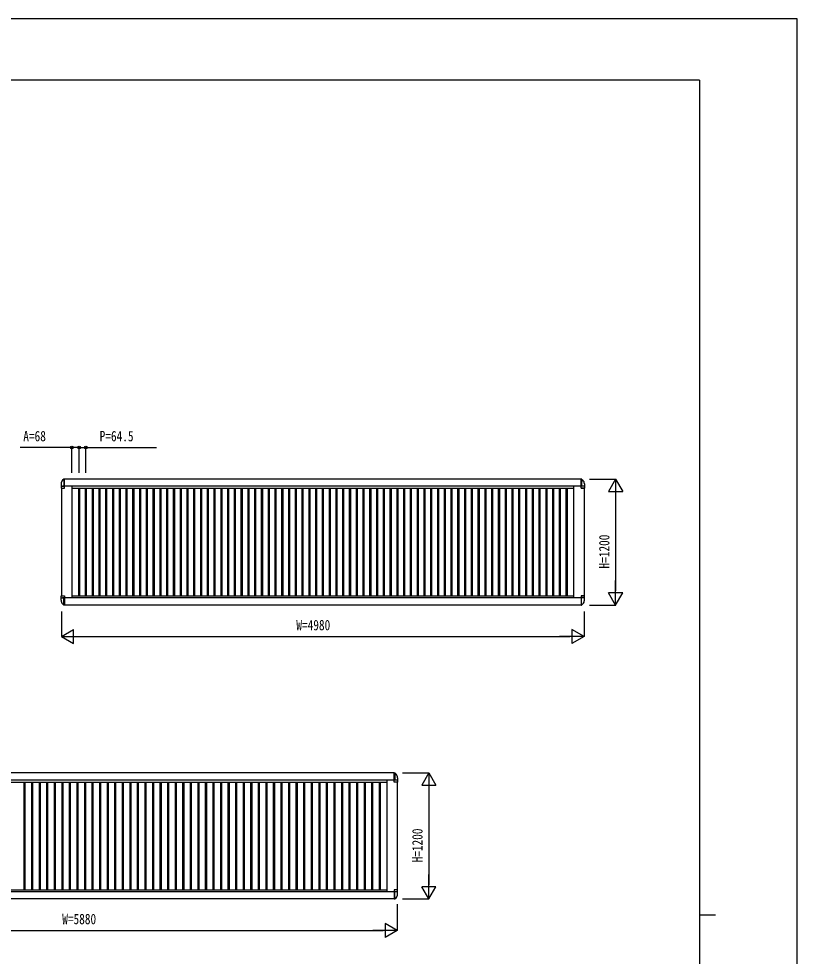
# Model space of a CAD drawing. Units: millimetres, scale not verified. Extents: x -12615 to 12615, y -8910 to 8910.
# Drawn here: x 5199 to 12615, y -21 to 8910 of the extents above; entities that cross this region are included whole.
import ezdxf
from ezdxf.enums import TextEntityAlignment as Align

# ---------------------------------------------------------------- set-up
doc = ezdxf.new("R2010")
doc.units = ezdxf.units.MM
doc.header["$LTSCALE"] = 30
for name, color, linetype in [('0-2_YKK_A1', 4, 'Continuous'), ('0-3_YKK_D', 6, 'Continuous'), ('0-4_YKK_ZWAK', 7, 'Continuous')]:
    doc.layers.add(name, color=color, linetype=linetype)
doc.styles.add('ＭＳ ゴシック', font='')
doc.styles.get('ＭＳ ゴシック').set_extended_font_data('MS Gothic')

msp = doc.modelspace()

# ---------------------------------------------------------------- linework, layer by layer
at = {"layer": '0-2_YKK_A1'}
for p, q in [((5602.56, 4478.09), (5602.56, 4438)), ((5629.06, 4525.3), (5617.2, 4513.44)), ((5634.06, 4525.3), (5629.06, 4525.3)), ((5629.06, 4525.3), (5629.06, 4457)), ((5634.06, 4437), (5634.06, 4525.3)), ((10561.36, 4525), (5634.06, 4525)), ((10556.06, 4525.3), (10561.06, 4525.3)), ((10556.06, 4437), (10556.06, 4525.3)), ((10561.06, 4525.3), (10561.06, 4457)), ((10561.06, 4525.3), (10572.91, 4513.44)), ((10587.56, 4478.09), (10587.56, 4438)), ((5603.56, 4437), (5634.06, 4437)), ((5604.56, 4457), (5634.06, 4457)), ((5605.06, 4437), (5605.06, 3413)), ((10587.56, 4457), (5615.06, 4457)), ((5705.06, 4457), (5705.06, 3393)), ((5705.06, 4437), (10485.06, 4437)), ((5768.06, 4437), (5768.06, 3413)), ((5778.06, 4437), (5778.06, 3413)), ((5832.56, 4437), (5832.56, 3413)), ((5842.56, 4437), (5842.56, 3413)), ((5897.06, 4437), (5897.06, 3413)), ((5907.06, 4437), (5907.06, 3413)), ((5961.56, 4437), (5961.56, 3413)), ((5971.56, 4437), (5971.56, 3413)), ((6026.06, 4437), (6026.06, 3413)), ((6036.06, 4437), (6036.06, 3413)), ((6090.56, 4437), (6090.56, 3413)), ((6100.56, 4437), (6100.56, 3413)), ((6155.06, 4437), (6155.06, 3413)), ((6165.06, 4437), (6165.06, 3413)), ((6219.56, 4437), (6219.56, 3413)), ((6229.56, 4437), (6229.56, 3413)), ((6284.06, 4437), (6284.06, 3413)), ((6294.06, 4437), (6294.06, 3413)), ((6348.56, 4437), (6348.56, 3413)), ((6358.56, 4437), (6358.56, 3413)), ((6413.06, 4437), (6413.06, 3413)), ((6423.06, 4437), (6423.06, 3413)), ((6477.56, 4437), (6477.56, 3413)), ((6487.56, 4437), (6487.56, 3413)), ((6542.06, 4437), (6542.06, 3413)), ((6552.06, 4437), (6552.06, 3413)), ((6606.56, 4437), (6606.56, 3413)), ((6616.56, 4437), (6616.56, 3413)), ((6671.06, 4437), (6671.06, 3413)), ((6681.06, 4437), (6681.06, 3413)), ((6735.56, 4437), (6735.56, 3413)), ((6745.56, 4437), (6745.56, 3413)), ((6800.06, 4437), (6800.06, 3413)), ((6810.06, 4437), (6810.06, 3413)), ((6864.56, 4437), (6864.56, 3413)), ((6874.56, 4437), (6874.56, 3413)), ((6929.06, 4437), (6929.06, 3413)), ((6939.06, 4437), (6939.06, 3413)), ((6993.56, 4437), (6993.56, 3413)), ((7003.56, 4437), (7003.56, 3413)), ((7058.06, 4437), (7058.06, 3413)), ((7068.06, 4437), (7068.06, 3413)), ((7122.56, 4437), (7122.56, 3413)), ((7132.56, 4437), (7132.56, 3413)), ((7187.06, 4437), (7187.06, 3413)), ((7197.06, 4437), (7197.06, 3413)), ((7251.56, 4437), (7251.56, 3413)), ((7261.56, 4437), (7261.56, 3413)), ((7316.06, 4437), (7316.06, 3413)), ((7326.06, 4437), (7326.06, 3413)), ((7380.56, 4437), (7380.56, 3413)), ((7390.56, 4437), (7390.56, 3413)), ((7445.06, 4437), (7445.06, 3413)), ((7455.06, 4437), (7455.06, 3413)), ((7509.56, 4437), (7509.56, 3413)), ((7519.56, 4437), (7519.56, 3413)), ((7574.06, 4437), (7574.06, 3413)), ((7584.06, 4437), (7584.06, 3413)), ((7638.56, 4437), (7638.56, 3413)), ((7648.56, 4437), (7648.56, 3413)), ((7703.06, 4437), (7703.06, 3413)), ((7713.06, 4437), (7713.06, 3413)), ((7767.56, 4437), (7767.56, 3413)), ((7777.56, 4437), (7777.56, 3413)), ((7832.06, 4437), (7832.06, 3413)), ((7842.06, 4437), (7842.06, 3413)), ((7896.56, 4437), (7896.56, 3413)), ((7906.56, 4437), (7906.56, 3413)), ((7961.06, 4437), (7961.06, 3413)), ((7971.06, 4437), (7971.06, 3413)), ((8025.56, 4437), (8025.56, 3413)), ((8035.56, 4437), (8035.56, 3413)), ((8090.06, 4437), (8090.06, 3413)), ((8100.06, 4437), (8100.06, 3413)), ((8154.56, 4437), (8154.56, 3413)), ((8164.56, 4437), (8164.56, 3413)), ((8219.06, 4437), (8219.06, 3413)), ((8229.06, 4437), (8229.06, 3413)), ((8283.56, 4437), (8283.56, 3413)), ((8293.56, 4437), (8293.56, 3413)), ((8348.06, 4437), (8348.06, 3413)), ((8358.06, 4437), (8358.06, 3413)), ((8412.56, 4437), (8412.56, 3413)), ((8422.56, 4437), (8422.56, 3413)), ((8477.06, 4437), (8477.06, 3413)), ((8487.06, 4437), (8487.06, 3413)), ((8541.56, 4437), (8541.56, 3413)), ((8551.56, 4437), (8551.56, 3413)), ((8606.06, 4437), (8606.06, 3413)), ((8616.06, 4437), (8616.06, 3413)), ((8670.56, 4437), (8670.56, 3413)), ((8680.56, 4437), (8680.56, 3413)), ((8735.06, 4437), (8735.06, 3413)), ((8745.06, 4437), (8745.06, 3413)), ((8799.56, 4437), (8799.56, 3413)), ((8809.56, 4437), (8809.56, 3413)), ((8864.06, 4437), (8864.06, 3413)), ((8874.06, 4437), (8874.06, 3413)), ((8928.56, 4437), (8928.56, 3413)), ((8938.56, 4437), (8938.56, 3413)), ((8993.06, 4437), (8993.06, 3413)), ((9003.06, 4437), (9003.06, 3413)), ((9057.56, 4437), (9057.56, 3413)), ((9067.56, 4437), (9067.56, 3413)), ((9122.06, 4437), (9122.06, 3413)), ((9132.06, 4437), (9132.06, 3413)), ((9186.56, 4437), (9186.56, 3413)), ((9196.56, 4437), (9196.56, 3413)), ((9251.06, 4437), (9251.06, 3413)), ((9261.06, 4437), (9261.06, 3413)), ((9315.56, 4437), (9315.56, 3413)), ((9325.56, 4437), (9325.56, 3413)), ((9380.06, 4437), (9380.06, 3413)), ((9390.06, 4437), (9390.06, 3413)), ((9444.56, 4437), (9444.56, 3413)), ((9454.56, 4437), (9454.56, 3413)), ((9509.06, 4437), (9509.06, 3413)), ((9519.06, 4437), (9519.06, 3413)), ((9573.56, 4437), (9573.56, 3413)), ((9583.56, 4437), (9583.56, 3413)), ((9638.06, 4437), (9638.06, 3413)), ((9648.06, 4437), (9648.06, 3413)), ((9702.56, 4437), (9702.56, 3413)), ((9712.56, 4437), (9712.56, 3413)), ((9767.06, 4437), (9767.06, 3413)), ((9777.06, 4437), (9777.06, 3413)), ((9831.56, 4437), (9831.56, 3413)), ((9841.56, 4437), (9841.56, 3413)), ((9896.06, 4437), (9896.06, 3413)), ((9906.06, 4437), (9906.06, 3413)), ((9960.56, 4437), (9960.56, 3413)), ((9970.56, 4437), (9970.56, 3413)), ((10025.06, 4437), (10025.06, 3413)), ((10035.06, 4437), (10035.06, 3413)), ((10089.56, 4437), (10089.56, 3413)), ((10099.56, 4437), (10099.56, 3413)), ((10154.06, 4437), (10154.06, 3413)), ((10164.06, 4437), (10164.06, 3413)), ((10218.56, 4437), (10218.56, 3413)), ((10228.56, 4437), (10228.56, 3413)), ((10283.06, 4437), (10283.06, 3413)), ((10293.06, 4437), (10293.06, 3413)), ((10347.56, 4437), (10347.56, 3413)), ((10357.56, 4437), (10357.56, 3413)), ((10412.06, 4437), (10412.06, 3413)), ((10422.06, 4437), (10422.06, 3413)), ((10485.06, 4457), (10485.06, 3395)), ((10585.56, 4457), (10556.06, 4457)), ((10556.06, 4437), (10586.56, 4437)), ((10586.56, 4437), (10556.06, 4437)), ((10585.06, 4437), (10585.06, 3413)), ((5602.56, 3371.91), (5602.56, 3412)), ((5603.56, 3413), (5634.06, 3413)), ((5634.06, 3413), (5634.06, 3324.7)), ((5705.06, 3413), (10485.06, 3413)), ((10556.06, 3413), (10586.56, 3413)), ((10586.56, 3413), (10556.06, 3413)), ((10556.06, 3413), (10556.06, 3324.7)), ((10587.56, 3371.91), (10587.56, 3412)), ((5604.56, 3393), (5634.06, 3393)), ((10587.56, 3393), (5615.06, 3393)), ((5629.06, 3324.7), (5617.2, 3336.56)), ((5629.06, 3324.7), (5629.06, 3393)), ((5634.06, 3324.7), (5629.06, 3324.7)), ((10561.36, 3325), (5634.06, 3325)), ((10585.56, 3393), (10556.06, 3393)), ((10556.06, 3324.7), (10561.06, 3324.7)), ((10561.06, 3324.7), (10561.06, 3393)), ((10561.06, 3324.7), (10572.91, 3336.56)), ((8776.06, 1725), (2954.06, 1725)), ((8776.06, 1725.3), (8781.06, 1725.3)), ((8776.06, 1637), (8776.06, 1725.3)), ((8781.06, 1725.3), (8781.06, 1657)), ((8781.06, 1725.3), (8792.91, 1713.44)), ((8776.06, 1657), (2935.06, 1657)), ((3025.06, 1637), (8705.06, 1637)), ((5248.06, 1637), (5248.06, 613)), ((5258.06, 1637), (5258.06, 613)), ((5320.06, 1637), (5320.06, 613)), ((5330.06, 1637), (5330.06, 613)), ((5392.06, 1637), (5392.06, 613)), ((5402.06, 1637), (5402.06, 613)), ((5464.06, 1637), (5464.06, 613)), ((5474.06, 1637), (5474.06, 613)), ((5536.06, 1637), (5536.06, 613)), ((5546.06, 1637), (5546.06, 613)), ((5608.06, 1637), (5608.06, 613)), ((5618.06, 1637), (5618.06, 613)), ((5680.06, 1637), (5680.06, 613)), ((5690.06, 1637), (5690.06, 613)), ((5752.06, 1637), (5752.06, 613)), ((5762.06, 1637), (5762.06, 613)), ((5824.06, 1637), (5824.06, 613)), ((5834.06, 1637), (5834.06, 613)), ((5896.06, 1637), (5896.06, 613)), ((5906.06, 1637), (5906.06, 613)), ((5968.06, 1637), (5968.06, 613)), ((5978.06, 1637), (5978.06, 613)), ((6040.06, 1637), (6040.06, 613)), ((6050.06, 1637), (6050.06, 613)), ((6112.06, 1637), (6112.06, 613)), ((6122.06, 1637), (6122.06, 613)), ((6184.06, 1637), (6184.06, 613)), ((6194.06, 1637), (6194.06, 613)), ((6256.06, 1637), (6256.06, 613)), ((6266.06, 1637), (6266.06, 613)), ((6328.06, 1637), (6328.06, 613)), ((6338.06, 1637), (6338.06, 613)), ((6400.06, 1637), (6400.06, 613)), ((6410.06, 1637), (6410.06, 613)), ((6472.06, 1637), (6472.06, 613)), ((6482.06, 1637), (6482.06, 613)), ((6544.06, 1637), (6544.06, 613)), ((6554.06, 1637), (6554.06, 613)), ((6616.06, 1637), (6616.06, 613)), ((6626.06, 1637), (6626.06, 613)), ((6688.06, 1637), (6688.06, 613)), ((6698.06, 1637), (6698.06, 613)), ((6760.06, 1637), (6760.06, 613)), ((6770.06, 1637), (6770.06, 613)), ((6832.06, 1637), (6832.06, 613)), ((6842.06, 1637), (6842.06, 613)), ((6904.06, 1637), (6904.06, 613)), ((6914.06, 1637), (6914.06, 613)), ((6976.06, 1637), (6976.06, 613)), ((6986.06, 1637), (6986.06, 613)), ((7048.06, 1637), (7048.06, 613)), ((7058.06, 1637), (7058.06, 613)), ((7120.06, 1637), (7120.06, 613)), ((7130.06, 1637), (7130.06, 613)), ((7192.06, 1637), (7192.06, 613)), ((7202.06, 1637), (7202.06, 613)), ((7264.06, 1637), (7264.06, 613)), ((7274.06, 1637), (7274.06, 613)), ((7336.06, 1637), (7336.06, 613)), ((7346.06, 1637), (7346.06, 613)), ((7408.06, 1637), (7408.06, 613)), ((7418.06, 1637), (7418.06, 613)), ((7480.06, 1637), (7480.06, 613)), ((7490.06, 1637), (7490.06, 613)), ((7552.06, 1637), (7552.06, 613)), ((7562.06, 1637), (7562.06, 613)), ((7624.06, 1637), (7624.06, 613)), ((7634.06, 1637), (7634.06, 613)), ((7696.06, 1637), (7696.06, 613)), ((7706.06, 1637), (7706.06, 613)), ((7768.06, 1637), (7768.06, 613)), ((7778.06, 1637), (7778.06, 613)), ((7840.06, 1637), (7840.06, 613)), ((7850.06, 1637), (7850.06, 613)), ((7912.06, 1637), (7912.06, 613)), ((7922.06, 1637), (7922.06, 613)), ((7984.06, 1637), (7984.06, 613)), ((7994.06, 1637), (7994.06, 613)), ((8056.06, 1637), (8056.06, 613)), ((8066.06, 1637), (8066.06, 613)), ((8128.06, 1637), (8128.06, 613)), ((8138.06, 1637), (8138.06, 613)), ((8200.06, 1637), (8200.06, 613)), ((8210.06, 1637), (8210.06, 613)), ((8272.06, 1637), (8272.06, 613)), ((8282.06, 1637), (8282.06, 613)), ((8344.06, 1637), (8344.06, 613)), ((8354.06, 1637), (8354.06, 613)), ((8416.06, 1637), (8416.06, 613)), ((8426.06, 1637), (8426.06, 613)), ((8488.06, 1637), (8488.06, 613)), ((8498.06, 1637), (8498.06, 613)), ((8560.06, 1637), (8560.06, 613)), ((8570.06, 1637), (8570.06, 613)), ((8632.06, 1637), (8632.06, 613)), ((8642.06, 1637), (8642.06, 613)), ((8705.06, 1657), (8705.06, 595)), ((8805.56, 1657), (8776.06, 1657)), ((8806.56, 1637), (8776.06, 1637)), ((8805.06, 1637), (8805.06, 613)), ((8807.56, 1678.09), (8807.56, 1638)), ((8776.06, 593), (2935.06, 593)), ((3025.06, 613), (8705.06, 613)), ((8806.56, 613), (8776.06, 613)), ((8776.06, 613), (8776.06, 524.7)), ((8805.56, 593), (8776.06, 593)), ((8781.06, 524.7), (8781.06, 593)), ((8781.06, 524.7), (8792.91, 536.56)), ((8807.56, 571.91), (8807.56, 612)), ((8776.06, 525), (2954.06, 525)), ((8776.06, 524.7), (8781.06, 524.7))]:
    msp.add_line(p, q, dxfattribs=at)
for centre, radius, start, end in [((5652.56, 4478.09), 50, 135, 180), ((10537.56, 4478.09), 50, 0, 45), ((5603.56, 4438), 1, 180, 270), ((10586.56, 4438), 1, 270, 0), ((5603.56, 3412), 1, 90, 180), ((10586.56, 3412), 1, 0, 90), ((5652.56, 3371.91), 50, 180, 225), ((10537.56, 3371.91), 50, 315, 0), ((8757.56, 1678.09), 50, 0, 45), ((8806.56, 1638), 1, 270, 0), ((8757.56, 571.91), 50, 315, 0), ((8806.56, 612), 1, 0, 90)]:
    msp.add_arc(centre, radius, start, end, dxfattribs=at)
at = {"layer": '0-3_YKK_D'}
for p, q in [((5705.06, 4585), (5705.06, 4826)), ((5773.06, 4585), (5773.06, 4826)), ((5773.06, 4585), (5773.06, 4826)), ((5837.56, 4585), (5837.56, 4826)), ((10635.06, 4525), (10886.06, 4525)), ((10885.06, 4525), (10817.56, 4408.09)), ((10885.06, 4525), (10952.56, 4408.09)), ((10885.06, 4525), (10885.06, 4291.17)), ((10817.56, 4408.09), (10952.56, 4408.09)), ((10885.06, 4390), (10885.06, 3460)), ((10885.06, 3325), (10885.06, 3558.83)), ((10885.06, 3325), (10817.56, 3441.91)), ((10952.56, 3441.91), (10817.56, 3441.91)), ((10885.06, 3325), (10952.56, 3441.91)), ((10635.06, 3325), (10886.06, 3325)), ((5605.06, 3265), (5605.06, 3024)), ((10585.06, 3265), (10585.06, 3024)), ((5605.06, 3025), (5721.97, 3092.5)), ((5721.97, 2957.5), (5721.97, 3092.5)), ((10585.06, 3025), (10468.15, 3092.5)), ((10468.15, 3092.5), (10468.15, 2957.5)), ((5605.06, 3025), (5721.97, 2957.5)), ((5605.06, 3025), (5838.89, 3025)), ((5740.06, 3025), (10450.06, 3025)), ((10585.06, 3025), (10351.23, 3025)), ((10585.06, 3025), (10468.15, 2957.5)), ((8855.06, 1725), (9106.06, 1725)), ((9105.06, 1725), (9037.56, 1608.09)), ((9105.06, 1725), (9172.56, 1608.09)), ((9105.06, 1725), (9105.06, 1491.17)), ((9037.56, 1608.09), (9172.56, 1608.09)), ((9105.06, 1590), (9105.06, 660)), ((9105.06, 525), (9105.06, 758.83)), ((9105.06, 525), (9037.56, 641.91)), ((9172.56, 641.91), (9037.56, 641.91)), ((9105.06, 525), (9172.56, 641.91)), ((8805.06, 475), (8805.06, 224)), ((8855.06, 525), (9106.06, 525)), ((8805.06, 225), (8688.15, 292.5)), ((8688.15, 292.5), (8688.15, 157.5)), ((3060.06, 225), (8670.06, 225)), ((8805.06, 225), (8571.23, 225)), ((8805.06, 225), (8688.15, 157.5))]:
    msp.add_line(p, q, dxfattribs=at)
for points in [[(5773.06, 4825), (5705.06, 4825), (5211.86, 4825)], [(5773.06, 4825), (5837.56, 4825), (6510.76, 4825)]]:
    msp.add_lwpolyline(points, dxfattribs=at)
for centre in [(5705.06, 4825), (5773.06, 4825), (5773.06, 4825), (5837.56, 4825)]:
    msp.add_circle(centre, 12.75, dxfattribs=at)
at = {"layer": '0-4_YKK_ZWAK'}
for p, q in [((11685.06, 8325), (-11714.94, 8325)), ((11685.06, 8325), (11685.06, -7575)), ((11685.06, 375), (11835.06, 375))]:
    msp.add_line(p, q, dxfattribs=at)
msp.add_lwpolyline([(-12615, -8910), (12615, -8910), (12615, 8910), (-12615, 8910)], close=True, dxfattribs=at)

# ---------------------------------------------------------------- texts
at = {"layer": '0-3_YKK_D', "style": 'ＭＳ ゴシック', "width": 0.8}
for s, p in [('A=68', (5241.86, 4855)), ('P=64.5', (5969.56, 4855)), ('W=4980', (7843.06, 3055)), ('W=5880', (5613.06, 255))]:
    msp.add_text(s, height=98.97, dxfattribs=at).set_placement(p, align=Align.BOTTOM_LEFT)
for p in [(10855.06, 3673), (9075.06, 873)]:
    msp.add_text('H=1200', height=98.97, rotation=90, dxfattribs=at).set_placement(p, align=Align.BOTTOM_LEFT)

doc.saveas('drawing.dxf')
